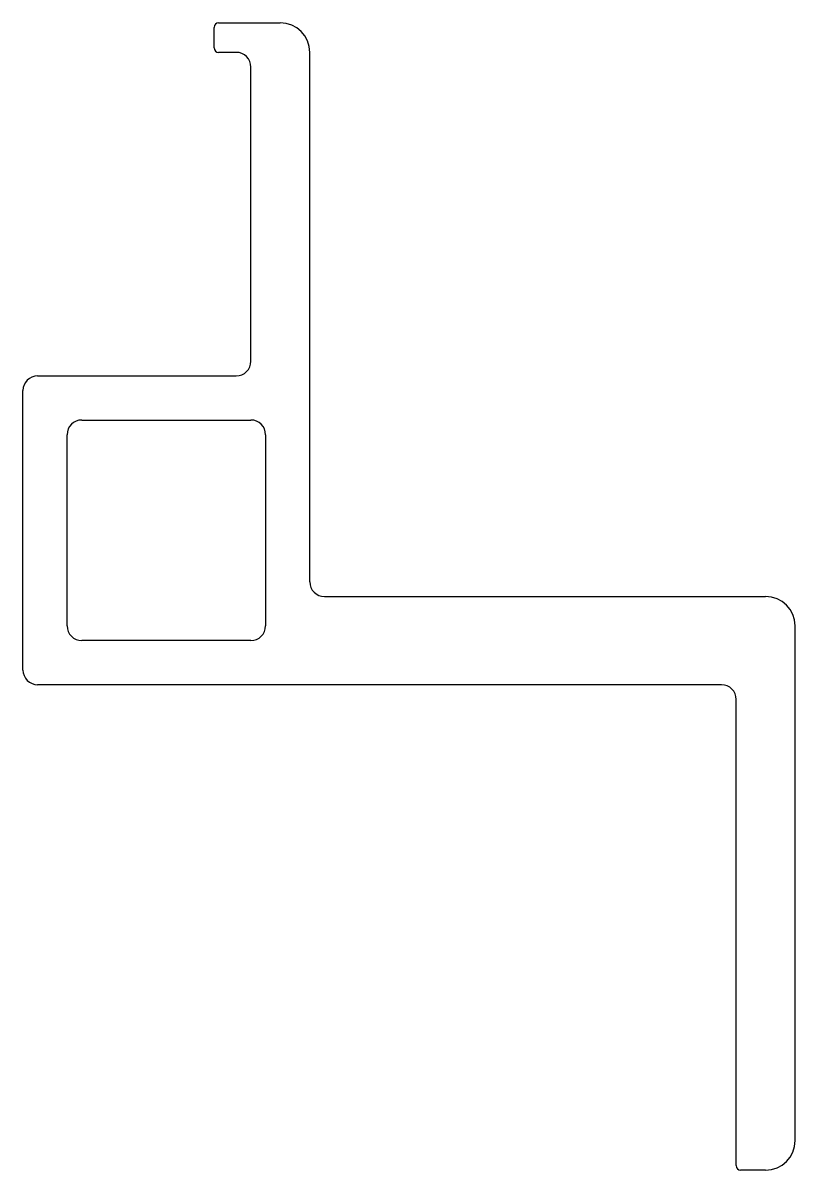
# Model space of a CAD drawing. Extents: x 2069 to 2121.5, y 1953 to 2031.
import ezdxf

# ---------------------------------------------------------------- set-up
doc = ezdxf.new("R2010")
doc.units = 0
doc.layers.get('0').update_dxf_attribs({"linetype": 'CONTINUOUS'})

msp = doc.modelspace()

# ---------------------------------------------------------------- linework, layer by layer
for p, q in [((2081.971, 2029.321), (2081.971, 2030.721)), ((2082.271, 2031.021), (2086.471, 2031.021)), ((2083.471, 2029.021), (2082.271, 2029.021)), ((2088.471, 1993.021), (2088.471, 2029.021)), ((2084.471, 2008.021), (2084.471, 2028.021)), ((2069.971, 2007.021), (2083.471, 2007.021)), ((2068.971, 1987.021), (2068.971, 2006.021)), ((2072.971, 2004.021), (2084.471, 2004.021)), ((2071.971, 1990.021), (2071.971, 2003.021)), ((2085.471, 2003.021), (2085.471, 1990.021)), ((2089.471, 1992.021), (2119.471, 1992.021)), ((2121.471, 1955.021), (2121.471, 1990.021)), ((2084.471, 1989.021), (2072.971, 1989.021)), ((2116.471, 1986.021), (2069.971, 1986.021)), ((2117.471, 1953.321), (2117.471, 1985.021)), ((2119.471, 1953.021), (2117.771, 1953.021))]:
    msp.add_line(p, q)
for centre, radius, start, end in [((2082.271, 2030.721), 0.3, 90, 180), ((2086.471, 2029.021), 2, 0, 90), ((2082.271, 2029.321), 0.3, 180, 270), ((2083.471, 2028.021), 1, 0, 90.00001), ((2083.471, 2008.021), 1, 270, 0), ((2069.971, 2006.021), 1, 90.00001, 180), ((2072.971, 2003.021), 1, 90.00001, 180), ((2084.471, 2003.021), 1, 0, 90), ((2089.471, 1993.021), 1, 180, 270), ((2119.471, 1990.021), 2, 0, 90), ((2072.971, 1990.021), 1, 180, 270.00001), ((2084.471, 1990.021), 1, 270, 0), ((2069.971, 1987.021), 1, 180, 270.00001), ((2116.471, 1985.021), 1, 0, 90.00001), ((2119.471, 1955.021), 2, 270.00001, 0), ((2117.771, 1953.321), 0.3, 180, 270)]:
    msp.add_arc(centre, radius, start, end)

doc.saveas('drawing.dxf')
